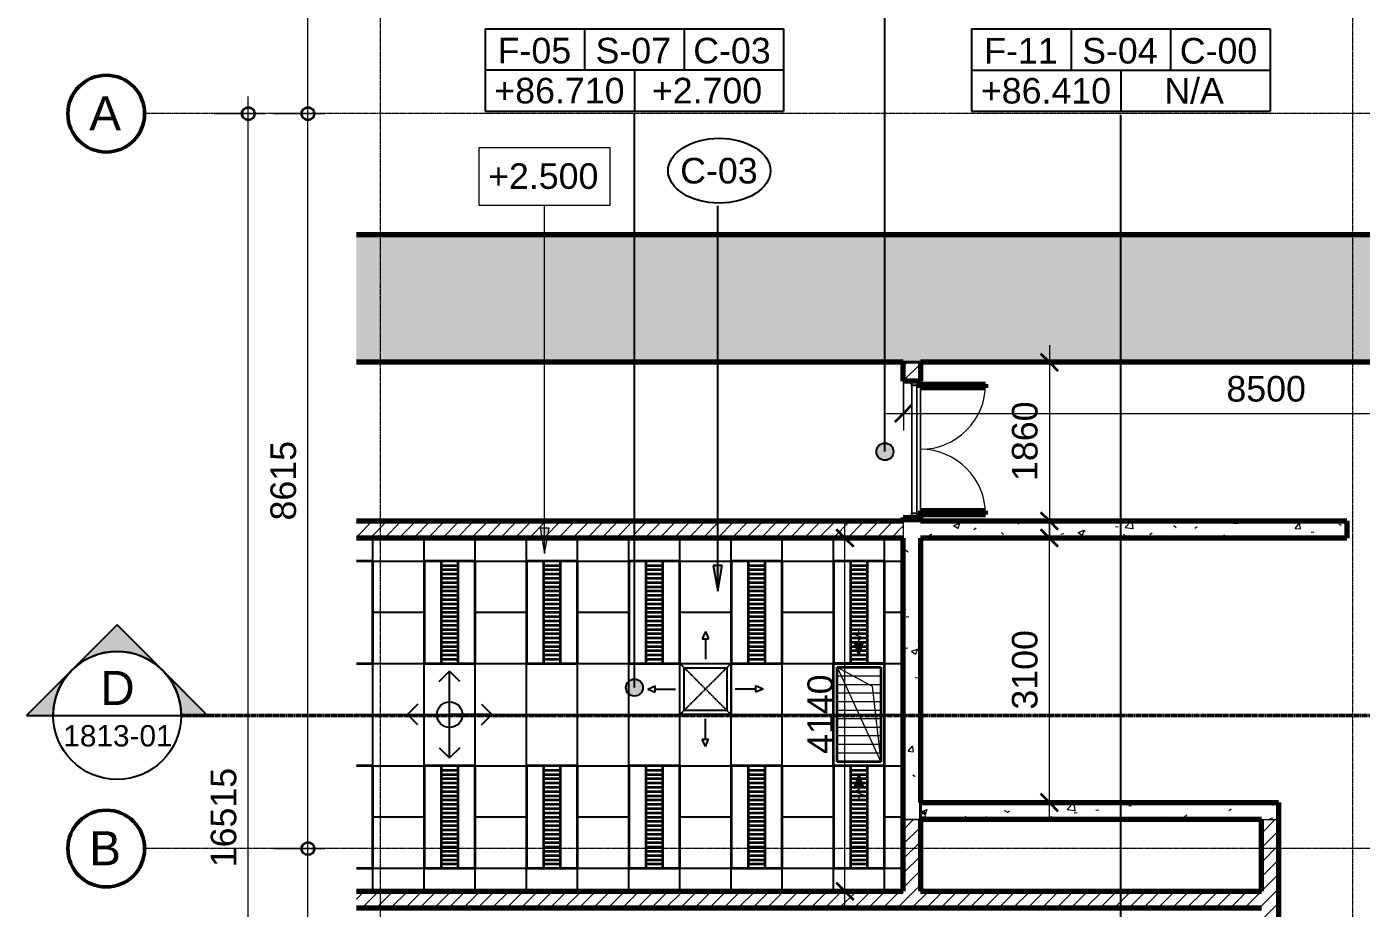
# Model space of a CAD drawing. Header units: millimetres. Extents: x -726048 to -647426, y -20687 to 18995.
# Drawn here: x -726032 to -710382, y 2879 to 13213 of the extents above; entities that cross this region are included whole.
import ezdxf

# ---------------------------------------------------------------- set-up
doc = ezdxf.new("R2010")
doc.units = ezdxf.units.MM
doc.linetypes.add('DPA_Grid _ Level 100', pattern=[10, 5.5, -1.6, 1.3, -1.6])
doc.linetypes.add('Hidden', pattern=[7.2, 4.7, -2.5])
for name, color, linetype, lineweight in [('A-ANNO-DIMS', 1, 'Continuous', 9), ('A-ANNO-DIMS-100', 1, 'Continuous', 9), ('A-ANNO-NOTE', 3, 'Continuous', 25), ('A-CLNG', 2, 'Continuous', 9), ('A-CLNG-PATT', 2, 'Continuous', 9), ('A-DETL-GENF', 2, 'Continuous', 35), ('A-DOOR', 3, 'Continuous', 70), ('A-DOOR-E', 2, 'Continuous', 25), ('A-DOOR-FRAM', 3, 'Continuous', 25), ('A-FLOR-E', 2, 'Continuous', 35), ('A-ROOM-IDEN', 3, 'Continuous', 25), ('A-ROOM-LINE', 3, 'Continuous', 25), ('A-WALL', 5, 'Continuous', 35), ('A-WALL-PATT', 1, 'Continuous', 35), ('E-LITE-EQPM', 2, 'Continuous', 35), ('G-ANNO-SECL', 3, 'Continuous', 9), ('G-ANNO-TEXT', 3, 'Continuous', 9), ('M-HVAC-CDFF', 2, 'Continuous', 35), ('S-GRID', 251, 'Continuous', 9), ('S-GRID-IDEN', 3, 'Continuous', 50), ('WALL-E', 2, 'Continuous', 35)]:
    doc.layers.add(name, color=color, linetype=linetype, lineweight=lineweight)
doc.styles.add('Arial', font='arial.ttf', dxfattribs={"height": 400})
doc.styles.add('Arial_1', font='arial.ttf', dxfattribs={"height": 250})
doc.styles.add('Arial_2', font='arial.ttf', dxfattribs={"height": 300})
doc.dimstyles.new('DPA-DIM-3_0_C-C', dxfattribs={"dimscale": 304.8, "dimtxt": 306.07782, "dimasz": 0.492126, "dimexe": 0.656168, "dimexo": 0.0625, "dimgap": 0.164042, "dimtad": 1, "dimdec": 0, "dimzin": 0, "dimdsep": 46, "dimtxsty": 'Arial_2', "dimblk1": 'DOTBLANK', "dimblk2": 'DOTBLANK', "dimsah": 1, "dimcen": 0.09, "dimdle": 0.656168, "dimadec": 8, "dimazin": 0, "dimtfac": 1, "dimtdec": 4, "dimtix": 1, "dimtmove": 0, "dimatfit": 3, "dimfxl": 1.312336, "dimfxlon": 1, "dimtvp": 1, "dimtolj": 1, "dimtzin": 0, "dimarcsym": 2})
doc.dimstyles.new('DPA-DIM-3_0_T-T', dxfattribs={"dimscale": 304.8, "dimtxt": 306.07782, "dimasz": 0.656168, "dimexe": 0.656168, "dimexo": 0.0625, "dimgap": 0.164042, "dimtad": 1, "dimdec": 0, "dimzin": 0, "dimdsep": 46, "dimtxsty": 'Arial_2', "dimblk1": 'OBLIQUE', "dimblk2": 'OBLIQUE', "dimsah": 1, "dimcen": 0.09, "dimdle": 0.656168, "dimadec": 8, "dimazin": 0, "dimtfac": 1, "dimtdec": 4, "dimtix": 1, "dimtmove": 0, "dimatfit": 3, "dimfxl": 1.312336, "dimfxlon": 1, "dimtvp": 1, "dimtolj": 1, "dimtzin": 0, "dimarcsym": 2})
pattern_1 = [(45, (0, 0), (-84.852814, 84.852814), [])]
pattern_2 = [(50, (0, 0), (728.7365, -63.7558), [76.2, -838.2]), (355, (0, 0), (-140.9716, 764.2276), [60.96, -670.56]), (100.451, (60.7, -5.3), (587.77, 700.46675), [64.76, -712.36]), (46.184, (0, 203.2), (1084.3162, -168.171), [114.3, -1257.3]), (96.636, (90.4, 189.2), (949.6099, 989.7098), [97.14, -1068.54]), (351.184, (0, 203.2), (949.6206, 989.7012), [91.44, -1005.84]), (21, (101.6, 152.4), (606.45787, -409.06057), [76.2, -838.2]), (326, (101.6, 152.4), (247.20834, 736.7529), [60.96, -670.56]), (71.451, (152.14, 118.3), (853.66825, 327.6855), [64.76, -712.36]), (37.5, (0, 0), (12.35469, 338.22012), [33.528, -628.904, 33.528, -647.192, -673.1]), (37.5, (0, 0), (12.35469, 338.22012), [-1343.152, 33.528, -639.572]), (7.5, (0, 0), (267.27887, 400.72213), [33.528, -354.584, 33.528, -613.664, -256.54]), (7.5, (0, 0), (267.27887, 400.72213), [-1035.304, 33.528, -223.012]), (327.5, (-226.57, 0), (542.36333, -22.91534), [33.528, -220.472, 33.528, -758.952, -1051.56]), (327.5, (-226.57, 0), (542.36333, -22.91534), [-1046.48, 33.528, -1018.032]), (317.5, (-328.17, 0), (592.51696, 101.7071), [33.528, -296.672, 33.528, -492.76, -746.76]), (317.5, (-328.17, 0), (592.51696, 101.7071), [-856.488, 33.528, -713.232])]

# ---------------------------------------------------------------- blocks, each defined once
blk = doc.blocks.new('DPA_DR-DB-SW - D22_1600x2550 mm-12779480-4253-01 ENLARGED CONCOURSE LEVEL - REFLECTED CEILING PLAN - SHEET 4')
at = {"layer": 'A-DOOR'}
for p, q in [((-765, 871.35), (-722, 871.35)), ((-765, 106.35), (-765, 871.35)), ((-722, 871.35), (-722, 106.35)), ((722, 871.35), (722, 106.35)), ((765, 871.35), (722, 871.35)), ((765, 106.35), (765, 871.35)), ((-722, 106.35), (-765, 106.35)), ((722, 106.35), (765, 106.35))]:
    blk.add_line(p, q, dxfattribs=at)
at = {"layer": 'A-DOOR-E', "lineweight": 9}
for centre, start, end in [((-765, 106.35), 360, 90), ((765, 106.35), 90, 180)]:
    blk.add_arc(centre, 765, start, end, dxfattribs=at)
at = {"layer": 'A-DOOR-FRAM'}
for p, q in [((-800, 106.35), (-765, 106.35)), ((-800, 6.35), (-800, 106.35)), ((-750, 6.35), (-800, 6.35)), ((-765, 106.35), (-765, 63.35)), ((-765, 63.35), (-750, 63.35)), ((-750, 63.35), (-750, 6.35)), ((750, 6.35), (750, 63.35)), ((750, 63.35), (765, 63.35)), ((800, 6.35), (750, 6.35)), ((765, 63.35), (765, 106.35)), ((765, 106.35), (800, 106.35)), ((800, 106.35), (800, 6.35))]:
    blk.add_line(p, q, dxfattribs=at)
at = {"layer": 'A-DOOR-FRAM', "lineweight": 9}
for p, q in [((-800, 106.35), (800, 106.35)), ((-800, 6.35), (-800, 106.35)), ((800, 6.35), (-800, 6.35)), ((765, 106.35), (-765, 106.35)), ((-765, 106.35), (-765, 63.35)), ((-765, 63.35), (765, 63.35)), ((750, 63.35), (-750, 63.35)), ((-750, 63.35), (-750, 6.35)), ((-750, 6.35), (750, 6.35)), ((750, 6.35), (750, 63.35)), ((765, 63.35), (765, 106.35)), ((800, 106.35), (800, 6.35))]:
    blk.add_line(p, q, dxfattribs=at)
blk = doc.blocks.new('ACM_ECS_RAGR_Return Air Grille - Rectangular - 600x1200-18491728-4253-01 ENLARGED CONCOURSE LEVEL - REFLECTED CEILING PLAN - SHEET 4')
at = {"layer": 'M-HVAC-CDFF'}
for points in [[(-845, -55), (-695, 0), (-845, 55)], [(845, -55), (845, 55), (695, 0)]]:
    blk.add_hatch(color=256, dxfattribs=at).paths.add_polyline_path(points)
at = {"layer": 'A-DETL-GENF', "lineweight": 9}
for p, q in [((-450, 255), (-450, -255)), ((-350, 255), (-350, -255)), ((-250, 255), (-250, -255)), ((-150, 255), (-150, -255)), ((-50, 255), (-50, -255)), ((50, 255), (50, -255)), ((150, 255), (150, -255)), ((250, 255), (250, -255)), ((350, 255), (350, -255)), ((450, 255), (450, -255)), ((-960, 0), (-995, 0)), ((-920, 0), (-900, 55)), ((-880, 0), (-900, 55)), ((-695, 0), (-845, 55)), ((-845, 55), (-845, -55)), ((-695, 0), (-845, 55)), ((-845, 55), (-845, -55)), ((845, 55), (695, 0)), ((695, 0), (845, 55)), ((695, 0), (845, -55)), ((695, 0), (845, -55)), ((845, -55), (845, 55)), ((845, -55), (845, 55)), ((845, 0), (880, 0)), ((880, 0), (900, -55)), ((920, 0), (900, -55)), ((920, 0), (940, 55)), ((960, 0), (940, 55)), ((960, 0), (995, 0)), ((-960, 0), (-940, -55)), ((-920, 0), (-940, -55)), ((-845, 0), (-880, 0)), ((-845, -55), (-695, 0)), ((-695, 0), (-845, -55))]:
    blk.add_line(p, q, dxfattribs=at)
at = {"layer": 'M-HVAC-CDFF'}
for p, q in [((600, 300), (-600, 300)), ((-600, 300), (-600, -300)), ((-555, -255), (-555, 255)), ((-555, 255), (555, 255)), ((555, 255), (555, -255)), ((600, 300), (600, -300)), ((600, -300), (-600, -300)), ((555, -255), (-555, -255))]:
    blk.add_line(p, q, dxfattribs=at)
at = {"layer": 'M-HVAC-CDFF', "lineweight": 9}
for p, q in [((-555, -255), (555, 255)), ((-333, 153), (555, 255)), ((-555, -255), (-333, 153))]:
    blk.add_line(p, q, dxfattribs=at)
blk = doc.blocks.new('ACM_Generic Rect_Ceiling Deflection - Transfer Air-18525567-4253-01 ENLARGED CONCOURSE LEVEL - REFLECTED CEILING PLAN - SHEET 4')
at = {"layer": 'M-HVAC-CDFF', "lineweight": 25}
for p, q in [((0, 675), (-37, 588)), ((0, 675), (37, 588)), ((-37, 588), (37, 588)), ((0, 588), (0, 350)), ((-300, -300), (-300, 300)), ((-300, 300), (300, 300)), ((-300, -300), (-300, 300)), ((-300, 300), (300, 300)), ((-250, -250), (-250, 250)), ((-250, 250), (250, 250)), ((250, 250), (250, -250)), ((300, 300), (300, -300)), ((300, 300), (300, -300)), ((-675, 0), (-588, 37)), ((-675, 0), (-588, -37)), ((-588, -37), (-588, 37)), ((-588, 0), (-350, 0)), ((588, 37), (588, -37)), ((675, 0), (588, 37)), ((588, 0), (350, 0)), ((675, 0), (588, -37)), ((300, -300), (-300, -300)), ((300, -300), (-300, -300)), ((250, -250), (-250, -250)), ((0, -588), (0, -350)), ((-37, -588), (37, -588)), ((0, -675), (-37, -588)), ((0, -675), (37, -588))]:
    blk.add_line(p, q, dxfattribs=at)
at = {"layer": 'M-HVAC-CDFF', "linetype": 'Hidden', "lineweight": 25}
for p, q in [((-300, 300), (300, -300)), ((-300, -300), (300, 300))]:
    blk.add_line(p, q, dxfattribs=at)
blk = doc.blocks.new('L6 - Ceiling Recessed Modular LED Tube - DPA_1195L x 595W x 85H - 36W_AR-V6-4253-01 ENLARGED CONCOURSE LEVEL - REFLECTED CEILING PLAN - SHEET 4')
at = {"layer": 'E-LITE-EQPM'}
for p, q in [((-600, -600), (-600, -407)), ((-600, -600), (-600, -407)), ((600, -407), (600, -600)), ((600, -407), (600, -600)), ((600, -600), (-600, -600)), ((600, -600), (-600, -600))]:
    blk.add_line(p, q, dxfattribs=at)
blk = doc.blocks.new('L6 - Ceiling Recessed Modular LED Tube - DPA_1195L x 595W x 85H - 36W_AR-18526855-4253-01 ENLARGED CONCOURSE LEVEL - REFLECTED CEILING PLAN - SHEET 4')
at = {"layer": 'E-LITE-EQPM'}
for p, q in [((-600, -600), (-600, 0)), ((-600, 0), (600, 0)), ((-600, -600), (-600, 0)), ((-600, 0), (600, 0)), ((600, 0), (600, -600)), ((600, 0), (600, -600)), ((-600, -200), (600, -200)), ((-550, -200), (-550, -400)), ((-500, -200), (-500, -400)), ((-450, -200), (-450, -400)), ((-400, -200), (-400, -400)), ((-350, -200), (-350, -400)), ((-300, -200), (-300, -400)), ((-250, -200), (-250, -400)), ((-200, -200), (-200, -400)), ((-150, -200), (-150, -400)), ((-100, -200), (-100, -400)), ((-100, -200), (-100, -400)), ((-50, -200), (-50, -400)), ((0, -200), (0, -400)), ((50, -200), (50, -400)), ((100, -200), (100, -400)), ((150, -200), (150, -400)), ((200, -200), (200, -400)), ((250, -200), (250, -400)), ((300, -200), (300, -400)), ((350, -200), (350, -400)), ((400, -200), (400, -400)), ((450, -200), (450, -400)), ((500, -200), (500, -400)), ((550, -200), (550, -400)), ((600, -400), (-600, -400)), ((600, -600), (-600, -600)), ((600, -600), (-600, -600))]:
    blk.add_line(p, q, dxfattribs=at)
blk = doc.blocks.new('Grid - 100 Scale-2291345-4253-01 ENLARGED CONCOURSE LEVEL - REFLECTED CEILING PLAN - SHEET 4')
at = {"layer": 'S-GRID-IDEN'}
blk.add_circle((0, 0), 4.5, dxfattribs=at)
blk = doc.blocks.new('Section - Section Head-531884-4253-01 ENLARGED CONCOURSE LEVEL - REFLECTED CEILING PLAN - SHEET 4')
at = {"layer": 'G-ANNO-SECL'}
h = blk.add_hatch(color=256, dxfattribs=at)
edge = h.paths.add_edge_path()
edge.add_line((-12.8, 5.3), (-7.5, 10.61))
edge.add_line((-7.5, 10.61), (-2.2, 5.3))
edge.add_arc((-7.5, 0), 7.5, 45, 135)
h = blk.add_hatch(color=256, dxfattribs=at)
edge = h.paths.add_edge_path()
edge.add_arc((-7.5, 0), 7.5, 0, 45)
edge.add_line((-2.2, 5.3), (3.11, 0))
edge.add_line((3.11, 0), (0, 0))
edge = h.paths.add_edge_path()
edge.add_line((-15, 0), (-18.11, 0))
edge.add_line((-18.11, 0), (-12.8, 5.3))
edge.add_arc((-7.5, 0), 7.5, 135, 180)
at = {"layer": 'G-ANNO-SECL', "lineweight": 25}
for p, q in [((-7.5, 10.61), (-18.11, 0)), ((-7.5, 10.61), (-12.8, 5.3)), ((3.11, 0), (-7.5, 10.61)), ((-2.2, 5.3), (-7.5, 10.61)), ((-12.8, 5.3), (-18.11, 0)), ((3.11, 0), (-2.2, 5.3)), ((-18.11, 0), (-15, 0)), ((-18.11, 0), (-15, 0)), ((0, 0), (3.11, 0)), ((0, 0), (3.11, 0))]:
    blk.add_line(p, q, dxfattribs=at)
blk.add_circle((-7.5, 0), 7.5, dxfattribs=at)
for start, end in [(45, 135), (135, 180), (0, 45)]:
    blk.add_arc((-7.5, 0), 7.5, start, end, dxfattribs=at)
blk = doc.blocks.new('DIMBLOCK7-4253-01 ENLARGED CONCOURSE LEVEL - REFLECTED CEILING PLAN - SHEET 4')
at = {"layer": 'A-ANNO-DIMS-100', "transparency": 16777216}
for p, q in [((-723434, -4521), (-723434, 12394)), ((-723834, 12194), (-723234, 12194)), ((-723434, 12194), (-723834, 12194)), ((-723834, -4321), (-723234, -4321)), ((-723434, -4321), (-723834, -4321))]:
    blk.add_line(p, q, dxfattribs=at)
at = {"layer": 'A-ANNO-DIMS-100', "lineweight": 35, "transparency": 16777216}
for centre in [(-723434, 12194), (-723434, -4321)]:
    blk.add_circle(centre, 75, dxfattribs=at)
at = {"layer": 'A-ANNO-DIMS-100', "color": 0, "transparency": 16777216, "insert": (-723874, 3360), "char_height": 300, "width": 1384.41, "attachment_point": 1, "rotation": 90, "line_spacing_factor": 0.941778, "style": 'Arial_2'}
blk.add_mtext('16515', dxfattribs=at)
blk = doc.blocks.new('_DotBlank')
at = {"color": 0, "linetype": 'ByBlock', "lineweight": -2}
blk.add_line((-0.5, 0), (-1, 0), dxfattribs=at)
blk.add_circle((0, 0), 0.5, dxfattribs=at)
blk = doc.blocks.new('DIMBLOCK10-4253-01 ENLARGED CONCOURSE LEVEL - REFLECTED CEILING PLAN - SHEET 4')
at = {"layer": 'A-ANNO-DIMS-100', "transparency": 16777216}
for p, q in [((-722734, -4321), (-722734, 3779)), ((-723134, 3579), (-722534, 3579)), ((-722734, 3579), (-723134, 3579)), ((-723134, -4321), (-722534, -4321)), ((-722734, -4321), (-723134, -4321))]:
    blk.add_line(p, q, dxfattribs=at)
at = {"layer": 'A-ANNO-DIMS-100', "lineweight": 35, "transparency": 16777216}
for centre in [(-722734, 3579), (-722734, -4321)]:
    blk.add_circle(centre, 75, dxfattribs=at)
at = {"layer": 'A-ANNO-DIMS-100', "color": 0, "transparency": 16777216, "insert": (-723174, -832), "char_height": 300, "width": 1107.53, "attachment_point": 1, "rotation": 90, "line_spacing_factor": 0.941778, "style": 'Arial_2'}
blk.add_mtext('7900', dxfattribs=at)
blk = doc.blocks.new('DIMBLOCK11-4253-01 ENLARGED CONCOURSE LEVEL - REFLECTED CEILING PLAN - SHEET 4')
at = {"layer": 'A-ANNO-DIMS-100', "transparency": 16777216}
for p, q in [((-722734, 3379), (-722734, 12394)), ((-723134, 12194), (-722534, 12194)), ((-722734, 12194), (-723134, 12194)), ((-723134, 3579), (-722534, 3579)), ((-722734, 3579), (-723134, 3579))]:
    blk.add_line(p, q, dxfattribs=at)
at = {"layer": 'A-ANNO-DIMS-100', "lineweight": 35, "transparency": 16777216}
for centre in [(-722734, 12194), (-722734, 3579)]:
    blk.add_circle(centre, 75, dxfattribs=at)
at = {"layer": 'A-ANNO-DIMS-100', "color": 0, "transparency": 16777216, "insert": (-723174, 7425), "char_height": 300, "width": 1107.53, "attachment_point": 1, "rotation": 90, "line_spacing_factor": 0.941778, "style": 'Arial_2'}
blk.add_mtext('8615', dxfattribs=at)
blk = doc.blocks.new('DPA_Room Tag Box _Longer_ - Standard-4486008-4253-01 ENLARGED CONCOURSE LEVEL - REFLECTED CEILING PLAN - SHEET 4')
at = {"layer": 'A-ROOM-LINE'}
for p, q in [((-17.5, -2.98), (-17.5, -12.65)), ((-17.5, -2.98), (17.5, -2.98)), ((-5.83, -2.98), (-5.83, -7.81)), ((5.83, -2.98), (5.83, -7.81)), ((17.5, -2.98), (17.5, -12.65)), ((-17.5, -7.81), (17.5, -7.81)), ((0, -7.81), (0, -12.65)), ((-17.5, -12.65), (17.5, -12.65))]:
    blk.add_line(p, q, dxfattribs=at)
blk = doc.blocks.new('DPA_Room Tag Box - Standard-4486259-4253-01 ENLARGED CONCOURSE LEVEL - REFLECTED CEILING PLAN - SHEET 4')
at = {"layer": 'A-ROOM-LINE'}
for p, q in [((-17.5, -2.94), (-17.5, -12.6)), ((-17.5, -2.94), (17.5, -2.94)), ((-5.83, -2.94), (-5.83, -7.77)), ((5.83, -2.94), (5.83, -7.77)), ((17.5, -2.94), (17.5, -12.6)), ((-17.5, -7.77), (17.5, -7.77)), ((0, -7.77), (0, -12.6)), ((-17.5, -12.6), (17.5, -12.6))]:
    blk.add_line(p, q, dxfattribs=at)
blk = doc.blocks.new('DIMBLOCK16-4253-01 ENLARGED CONCOURSE LEVEL - REFLECTED CEILING PLAN - SHEET 4')
at = {"layer": 'A-ANNO-DIMS-100', "transparency": 16777216}
for p, q in [((-714039, 3919), (-714039, 7419)), ((-714439, 7219), (-713839, 7219)), ((-714039, 7219), (-714439, 7219)), ((-714439, 4119), (-713839, 4119)), ((-714039, 4119), (-714439, 4119))]:
    blk.add_line(p, q, dxfattribs=at)
at = {"layer": 'A-ANNO-DIMS-100', "lineweight": 35, "transparency": 16777216}
for p, q in [((-714039, 7219), (-714139, 7319)), ((-714039, 7219), (-713939, 7119)), ((-714039, 4119), (-714139, 4219)), ((-714039, 4119), (-713939, 4019))]:
    blk.add_line(p, q, dxfattribs=at)
at = {"layer": 'A-ANNO-DIMS-100', "color": 0, "transparency": 16777216, "insert": (-714479, 5208), "char_height": 300, "width": 1107.53, "attachment_point": 1, "rotation": 90, "line_spacing_factor": 0.941778, "style": 'Arial_2'}
blk.add_mtext('3100', dxfattribs=at)
blk = doc.blocks.new('_Oblique')
at = {"color": 0, "linetype": 'ByBlock', "lineweight": -2}
blk.add_line((-0.5, -0.5), (0.5, 0.5), dxfattribs=at)
blk = doc.blocks.new('DIMBLOCK52-4253-01 ENLARGED CONCOURSE LEVEL - REFLECTED CEILING PLAN - SHEET 4')
at = {"layer": 'A-ANNO-DIMS-100', "transparency": 16777216}
for p, q in [((-715752, 9079), (-715752, 8479)), ((-715752, 8679), (-715752, 9079)), ((-707252, 9079), (-707252, 8479)), ((-707252, 8679), (-707252, 9079)), ((-715952, 8679), (-707052, 8679))]:
    blk.add_line(p, q, dxfattribs=at)
at = {"layer": 'A-ANNO-DIMS-100', "lineweight": 35, "transparency": 16777216}
for p, q in [((-715752, 8679), (-715652, 8779)), ((-707252, 8679), (-707152, 8779)), ((-715752, 8679), (-715852, 8579)), ((-707252, 8679), (-707352, 8579))]:
    blk.add_line(p, q, dxfattribs=at)
at = {"layer": 'A-ANNO-DIMS-100', "color": 0, "transparency": 16777216, "insert": (-711964, 9119), "char_height": 300, "width": 1107.53, "attachment_point": 1, "line_spacing_factor": 0.941778, "style": 'Arial_2'}
blk.add_mtext('8500', dxfattribs=at)
blk = doc.blocks.new('DIMBLOCK80-4253-01 ENLARGED CONCOURSE LEVEL - REFLECTED CEILING PLAN - SHEET 4')
at = {"layer": 'A-ANNO-DIMS-100', "transparency": 16777216}
for p, q in [((-714039, 9479), (-714039, 7219)), ((-713639, 9279), (-714239, 9279)), ((-714039, 9279), (-713639, 9279)), ((-713639, 7419), (-714239, 7419)), ((-714039, 7419), (-713639, 7419))]:
    blk.add_line(p, q, dxfattribs=at)
at = {"layer": 'A-ANNO-DIMS-100', "lineweight": 35, "transparency": 16777216}
for p, q in [((-714039, 9279), (-714139, 9379)), ((-714039, 9279), (-713939, 9179)), ((-714039, 7419), (-714139, 7519)), ((-714039, 7419), (-713939, 7319))]:
    blk.add_line(p, q, dxfattribs=at)
at = {"layer": 'A-ANNO-DIMS-100', "color": 0, "transparency": 16777216, "insert": (-714479, 7888), "char_height": 300, "width": 1107.53, "attachment_point": 1, "rotation": 90, "line_spacing_factor": 0.941778, "style": 'Arial_2'}
blk.add_mtext('1860', dxfattribs=at)
blk = doc.blocks.new('DIMBLOCK89-4253-01 ENLARGED CONCOURSE LEVEL - REFLECTED CEILING PLAN - SHEET 4')
at = {"layer": 'A-ANNO-DIMS-100', "transparency": 16777216}
for p, q in [((-722734, 11994), (-722734, 16452)), ((-723134, 16252), (-722534, 16252)), ((-722734, 16252), (-723134, 16252)), ((-723134, 12194), (-722534, 12194)), ((-722734, 12194), (-723134, 12194))]:
    blk.add_line(p, q, dxfattribs=at)
at = {"layer": 'A-ANNO-DIMS-100', "lineweight": 35, "transparency": 16777216}
for centre in [(-722734, 16252), (-722734, 12194)]:
    blk.add_circle(centre, 75, dxfattribs=at)
at = {"layer": 'A-ANNO-DIMS-100', "color": 0, "transparency": 16777216, "insert": (-723174, 13762), "char_height": 300, "width": 1107.53, "attachment_point": 1, "rotation": 90, "line_spacing_factor": 0.941778, "style": 'Arial_2'}
blk.add_mtext('4058', dxfattribs=at)
blk = doc.blocks.new('DPA_TAG Room-Ceiling - STANDARD-8527542-4253-01 ENLARGED CONCOURSE LEVEL - REFLECTED CEILING PLAN - SHEET 4')
at = {"layer": 'A-ROOM-IDEN'}
blk.add_ellipse((0, 0), major_axis=(-6, 0), ratio=0.633333, dxfattribs=at)
blk = doc.blocks.new('DIMBLOCK92-4253-01 ENLARGED CONCOURSE LEVEL - REFLECTED CEILING PLAN - SHEET 4')
at = {"layer": 'A-ANNO-DIMS-100', "transparency": 16777216}
for p, q in [((-716437, 2879), (-716437, 7419)), ((-716837, 7219), (-716237, 7219)), ((-716437, 7219), (-716837, 7219)), ((-716837, 3079), (-716237, 3079)), ((-716437, 3079), (-716837, 3079))]:
    blk.add_line(p, q, dxfattribs=at)
at = {"layer": 'A-ANNO-DIMS-100', "lineweight": 35, "transparency": 16777216}
for p, q in [((-716437, 7219), (-716537, 7319)), ((-716437, 7219), (-716337, 7119)), ((-716437, 3079), (-716537, 3179)), ((-716437, 3079), (-716337, 2979))]:
    blk.add_line(p, q, dxfattribs=at)
at = {"layer": 'A-ANNO-DIMS-100', "color": 0, "transparency": 16777216, "insert": (-716877, 4688), "char_height": 300, "width": 1107.53, "attachment_point": 1, "rotation": 90, "line_spacing_factor": 0.941778, "style": 'Arial_2'}
blk.add_mtext('4140', dxfattribs=at)
blk = doc.blocks.new('DPA_AN_Setting out - Center-8732820-4253-01 ENLARGED CONCOURSE LEVEL - REFLECTED CEILING PLAN - SHEET 4')
at = {"layer": 'A-ANNO-NOTE'}
for p, q in [((-1.21, 3.88), (0, 5.08)), ((1.21, 3.88), (0, 5.08)), ((0, 0), (0, 5.08)), ((-3.74, 1.21), (-4.95, 0)), ((-3.74, -1.21), (-4.95, 0)), ((-4.95, 0), (0, 0)), ((4.95, 0), (0, 0)), ((3.74, 1.21), (4.95, 0)), ((3.74, -1.21), (4.95, 0)), ((0, -5.08), (0, 0)), ((-1.21, -3.88), (0, -5.08)), ((1.21, -3.88), (0, -5.08))]:
    blk.add_line(p, q, dxfattribs=at)
blk.add_circle((0, 0), 1.5, dxfattribs=at)

msp = doc.modelspace()

# ---------------------------------------------------------------- hatches: boundary and pattern name
at = {"layer": 'A-CLNG-PATT', "lineweight": 25}
h = msp.add_hatch(dxfattribs=at)
h.set_pattern_fill('FP_3', color=256, style=0, pattern_type=2)
h.set_pattern_definition([(180, (-723172.4, 5149), (7e-14, 600), []), (90, (-723172.4, 5149), (600, -4e-14), [])])
h.paths.add_polyline_path([(-722165.5, 3079), (-715752.4, 3079), (-715752.4, 7219), (-722165.5, 7219), (-722165.5, 6949), (-721972.4, 6949), (-721972.4, 5749), (-722165.5, 5749), (-722165.5, 4549), (-721972.4, 4549), (-721972.4, 3349), (-722165.5, 3349), (-722165.5, 3267.9)])
h.paths.add_polyline_path([(-719979, 3349), (-720172.4, 3349), (-720172.4, 4549), (-719572.4, 4549), (-719572.4, 3349)])
h.paths.add_polyline_path([(-720772.4, 3349), (-721372.4, 3349), (-721372.4, 4549), (-720772.4, 4549), (-720772.4, 3753.2)])
h.paths.add_polyline_path([(-718372.4, 3349), (-718972.4, 3349), (-718972.4, 4549), (-718372.4, 4549), (-718372.4, 3753.2)])
h.paths.add_polyline_path([(-717772.4, 3349), (-717772.4, 4549), (-717172.4, 4549), (-717172.4, 3349)])
h.paths.add_polyline_path([(-716572.4, 3349), (-716572.4, 4549), (-715972.4, 4549), (-715972.4, 3349)])
h.paths.add_polyline_path([(-721372.4, 5749), (-721372.4, 6949), (-720772.4, 6949), (-720772.4, 5749)])
h.paths.add_polyline_path([(-719572.4, 5749), (-720172.4, 5749), (-720172.4, 6949), (-719572.4, 6949), (-719572.4, 6410.1)])
h.paths.add_polyline_path([(-716572.4, 5749), (-716572.4, 6949), (-715972.4, 6949), (-715972.4, 5749)])
h.paths.add_polyline_path([(-717772.4, 5749), (-717772.4, 6949), (-717172.4, 6949), (-717172.4, 5749)])
h.paths.add_polyline_path([(-718972.4, 5749), (-718972.4, 6949), (-718372.4, 6949), (-718372.4, 5749)])
at = {"layer": 'A-ROOM-IDEN'}
h = msp.add_hatch(color=256, dxfattribs=at)
edge = h.paths.add_edge_path()
edge.add_arc((-715967.5, 8231.7), 100, 0, 360)
msp.add_hatch(color=256, dxfattribs=at).paths.add_polyline_path([(-717929.4, 6596.9), (-717876.5, 6896.9), (-717982.3, 6896.9)])
h = msp.add_hatch(color=256, dxfattribs=at)
edge = h.paths.add_edge_path()
edge.add_arc((-718906.2, 5466.4), 100, 0, 360)
at = {"layer": 'A-WALL-PATT', "lineweight": 9}
h = msp.add_hatch(dxfattribs=at)
h.set_pattern_fill('FP_1', color=256, style=0, pattern_type=2)
h.set_pattern_definition(pattern_2)
h.paths.add_polyline_path([(-652322.4, 9279), (-652322.4, 10779), (-722165.5, 10779), (-722165.5, 9279), (-653822.4, 9279)])
h = msp.add_hatch(dxfattribs=at)
h.set_pattern_fill('FP_2', color=256, style=0, pattern_type=2)
h.set_pattern_definition(pattern_1)
h.paths.add_polyline_path([(-715752.4, 7419), (-715552.4, 7419), (-715552.4, 7459), (-715752.4, 7459)])
h.paths.add_polyline_path([(-715595.4, 9059), (-715552.4, 9059), (-715552.4, 9279), (-715752.4, 9279), (-715752.4, 9059), (-715605.8, 9059)])
h = msp.add_hatch(dxfattribs=at)
h.set_pattern_fill('FP_2', color=256, style=0, pattern_type=2)
h.set_pattern_definition(pattern_1)
h.paths.add_polyline_path([(-715752.4, 7219), (-715752.4, 7419), (-722165.5, 7419), (-722165.5, 7219), (-717792.4, 7219)])
h = msp.add_hatch(dxfattribs=at)
h.set_pattern_fill('FP_1', color=256, style=0, pattern_type=2)
h.set_pattern_definition(pattern_2)
h.paths.add_polyline_path([(-715752.4, 3919), (-715552.4, 3919), (-715552.4, 7419), (-715752.4, 7419), (-715752.4, 6410.1)])
h = msp.add_hatch(dxfattribs=at)
h.set_pattern_fill('FP_1', color=256, style=0, pattern_type=2)
h.set_pattern_definition(pattern_2)
h.paths.add_polyline_path([(-710552.4, 7219), (-710552.4, 7419), (-715552.4, 7419), (-715552.4, 7219), (-713419.2, 7219)])
h = msp.add_hatch(dxfattribs=at)
h.set_pattern_fill('FP_1', color=256, style=0, pattern_type=2)
h.set_pattern_definition(pattern_2)
h.paths.add_polyline_path([(-711352.4, 3919), (-711352.4, 4119), (-715552.4, 4119), (-715552.4, 3919), (-711552.4, 3919)])
h = msp.add_hatch(dxfattribs=at)
h.set_pattern_fill('FP_2', color=256, style=0, pattern_type=2)
h.set_pattern_definition(pattern_1)
h.paths.add_polyline_path([(-715552.4, 3079), (-715552.4, 3919), (-715752.4, 3919), (-715752.4, 3079)])
h = msp.add_hatch(dxfattribs=at)
h.set_pattern_fill('FP_2', color=256, style=0, pattern_type=2)
h.set_pattern_definition(pattern_1)
h.paths.add_polyline_path([(-711352.4, -4541), (-711352.4, 3919), (-711552.4, 3919), (-711552.4, -4541)])
h = msp.add_hatch(dxfattribs=at)
h.set_pattern_fill('FP_2', color=256, style=0, pattern_type=2)
h.set_pattern_definition(pattern_1)
h.paths.add_polyline_path([(-711552.4, 2879), (-711552.4, 3079), (-722165.5, 3079), (-722165.5, 2879), (-713419.2, 2879)])
at = {"layer": 'G-ANNO-TEXT'}
msp.add_hatch(color=7, dxfattribs=at).paths.add_polyline_path([(-719959.7, 7036.7), (-719906.8, 7336.7), (-720012.6, 7336.7)])

# ---------------------------------------------------------------- linework, layer by layer
at = {"layer": 'A-CLNG'}
for p, q in [((-715752.4, 7219), (-722165.5, 7219)), ((-722165.5, 7219), (-715752.4, 7219)), ((-715752.4, 3079), (-715752.4, 7219)), ((-715752.4, 7219), (-715752.4, 3079)), ((-722165.5, 6949), (-721972.4, 6949)), ((-721972.4, 6949), (-722165.5, 6949)), ((-721972.4, 6949), (-721972.4, 5749)), ((-721972.4, 5749), (-721972.4, 6949)), ((-721372.4, 5749), (-721372.4, 6949)), ((-721372.4, 6949), (-720772.4, 6949)), ((-721372.4, 6949), (-721372.4, 5749)), ((-720772.4, 6949), (-721372.4, 6949)), ((-720772.4, 6949), (-720772.4, 5749)), ((-720772.4, 5749), (-720772.4, 6949)), ((-720172.4, 5749), (-720172.4, 6949)), ((-720172.4, 6949), (-719572.4, 6949)), ((-720172.4, 6949), (-720172.4, 5749)), ((-719572.4, 6949), (-720172.4, 6949)), ((-719572.4, 6949), (-719572.4, 5749)), ((-719572.4, 5749), (-719572.4, 6949)), ((-718972.4, 5749), (-718972.4, 6949)), ((-718972.4, 6949), (-718372.4, 6949)), ((-718972.4, 6949), (-718972.4, 5749)), ((-718372.4, 6949), (-718972.4, 6949)), ((-718372.4, 6949), (-718372.4, 5749)), ((-718372.4, 5749), (-718372.4, 6949)), ((-717772.4, 5749), (-717772.4, 6949)), ((-717772.4, 6949), (-717172.4, 6949)), ((-717772.4, 6949), (-717772.4, 5749)), ((-717172.4, 6949), (-717772.4, 6949)), ((-717172.4, 6949), (-717172.4, 5749)), ((-717172.4, 5749), (-717172.4, 6949)), ((-716572.4, 5749), (-716572.4, 6949)), ((-716572.4, 6949), (-715972.4, 6949)), ((-716572.4, 6949), (-716572.4, 5749)), ((-715972.4, 6949), (-716572.4, 6949)), ((-715972.4, 6949), (-715972.4, 5749)), ((-715972.4, 5749), (-715972.4, 6949)), ((-721972.4, 5749), (-722165.5, 5749)), ((-722165.5, 5749), (-721972.4, 5749)), ((-720772.4, 5749), (-721372.4, 5749)), ((-721372.4, 5749), (-720772.4, 5749)), ((-719572.4, 5749), (-720172.4, 5749)), ((-720172.4, 5749), (-719572.4, 5749)), ((-718372.4, 5749), (-718972.4, 5749)), ((-718972.4, 5749), (-718372.4, 5749)), ((-717172.4, 5749), (-717772.4, 5749)), ((-717772.4, 5749), (-717172.4, 5749)), ((-715972.4, 5749), (-716572.4, 5749)), ((-716572.4, 5749), (-715972.4, 5749)), ((-722165.5, 4549), (-721972.4, 4549)), ((-721972.4, 4549), (-722165.5, 4549)), ((-721972.4, 4549), (-721972.4, 3349)), ((-721972.4, 3349), (-721972.4, 4549)), ((-721372.4, 3349), (-721372.4, 4549)), ((-721372.4, 4549), (-720772.4, 4549)), ((-721372.4, 4549), (-721372.4, 3349)), ((-720772.4, 4549), (-721372.4, 4549)), ((-720772.4, 4549), (-720772.4, 3349)), ((-720772.4, 3349), (-720772.4, 4549)), ((-720172.4, 3349), (-720172.4, 4549)), ((-720172.4, 4549), (-719572.4, 4549)), ((-720172.4, 4549), (-720172.4, 3349)), ((-719572.4, 4549), (-720172.4, 4549)), ((-719572.4, 4549), (-719572.4, 3349)), ((-719572.4, 3349), (-719572.4, 4549)), ((-718972.4, 3349), (-718972.4, 4549)), ((-718972.4, 4549), (-718372.4, 4549)), ((-718972.4, 4549), (-718972.4, 3349)), ((-718372.4, 4549), (-718972.4, 4549)), ((-718372.4, 4549), (-718372.4, 3349)), ((-718372.4, 3349), (-718372.4, 4549)), ((-717772.4, 3349), (-717772.4, 4549)), ((-717772.4, 4549), (-717172.4, 4549)), ((-717772.4, 4549), (-717772.4, 3349)), ((-717172.4, 4549), (-717772.4, 4549)), ((-717172.4, 4549), (-717172.4, 3349)), ((-717172.4, 3349), (-717172.4, 4549)), ((-716572.4, 3349), (-716572.4, 4549)), ((-716572.4, 4549), (-715972.4, 4549)), ((-716572.4, 4549), (-716572.4, 3349)), ((-715972.4, 4549), (-716572.4, 4549)), ((-715972.4, 4549), (-715972.4, 3349)), ((-715972.4, 3349), (-715972.4, 4549)), ((-721972.4, 3349), (-722165.5, 3349)), ((-722165.5, 3349), (-721972.4, 3349)), ((-720772.4, 3349), (-721372.4, 3349)), ((-721372.4, 3349), (-720772.4, 3349)), ((-719572.4, 3349), (-720172.4, 3349)), ((-720172.4, 3349), (-719572.4, 3349)), ((-718372.4, 3349), (-718972.4, 3349)), ((-718972.4, 3349), (-718372.4, 3349)), ((-717172.4, 3349), (-717772.4, 3349)), ((-717772.4, 3349), (-717172.4, 3349)), ((-715972.4, 3349), (-716572.4, 3349)), ((-716572.4, 3349), (-715972.4, 3349)), ((-722165.5, 3079), (-715752.4, 3079)), ((-715752.4, 3079), (-722165.5, 3079)), ((-719263, 2879), (-721672.6, 2879)), ((-721672.6, 2879), (-719263, 2879))]:
    msp.add_line(p, q, dxfattribs=at)
at = {"layer": 'A-FLOR-E'}
for p, q in [((-722165.5, 9279), (-652194.5, 9279)), ((-652194.5, 9279), (-722165.5, 9279)), ((-722165.5, 9279), (-707452.4, 9279)), ((-707452.4, 9279), (-722165.5, 9279)), ((-711552.4, 7419), (-722165.5, 7419)), ((-722165.5, 7419), (-711552.4, 7419)), ((-715552.4, 3079), (-715552.4, 7219)), ((-715552.4, 7219), (-711552.4, 7219)), ((-711552.4, 7219), (-715552.4, 7219)), ((-715552.4, 7219), (-715552.4, 3079)), ((-711552.4, 3079), (-715552.4, 3079)), ((-715552.4, 3079), (-711552.4, 3079)), ((-711352.4, -4541), (-711352.4, 3079)), ((-711352.4, 3079), (-711352.4, -4541))]:
    msp.add_line(p, q, dxfattribs=at)
at = {"layer": 'A-ROOM-IDEN'}
for p, q in [((-715967.5, 8231.7), (-715967.5, 15597.1)), ((-718906.2, 5466.4), (-718906.2, 12187.4)), ((-713201, 2013.4), (-713201, 12181.8)), ((-717929.4, 6596.9), (-717929.4, 11114.4)), ((-717876.5, 6896.9), (-717982.3, 6896.9)), ((-717982.3, 6896.9), (-717929.4, 6596.9)), ((-717929.4, 6596.9), (-717876.5, 6896.9))]:
    msp.add_line(p, q, dxfattribs=at)
for centre in [(-715967.5, 8231.7), (-718906.2, 5466.4)]:
    msp.add_circle(centre, 100, dxfattribs=at)
at = {"layer": 'A-WALL', "color": 7, "lineweight": 70}
for p, q in [((-722165.5, 10779), (-652322.4, 10779)), ((-715752.4, 9279), (-722165.5, 9279)), ((-715752.4, 9059), (-715752.4, 9279)), ((-715552.4, 9279), (-715552.4, 9059)), ((-707452.4, 9279), (-715552.4, 9279)), ((-715652.4, 9059), (-715752.4, 9059)), ((-715552.4, 9059), (-715652.4, 9059)), ((-722165.5, 7419), (-715752.4, 7419)), ((-715752.4, 7419), (-715752.4, 7459)), ((-715752.4, 7459), (-715652.4, 7459)), ((-715652.4, 7459), (-715552.4, 7459)), ((-715552.4, 7459), (-715552.4, 7419)), ((-715552.4, 7419), (-710552.4, 7419)), ((-710552.4, 7419), (-710552.4, 7219)), ((-715752.4, 7219), (-722165.5, 7219)), ((-715752.4, 3919), (-715752.4, 7219)), ((-710552.4, 7219), (-715552.4, 7219)), ((-715552.4, 7219), (-715552.4, 4119)), ((-715552.4, 4119), (-711352.4, 4119)), ((-711352.4, 4119), (-711352.4, 3919)), ((-715752.4, 3079), (-715752.4, 3919)), ((-711552.4, 3919), (-715552.4, 3919)), ((-715552.4, 3919), (-715552.4, 3079)), ((-711552.4, 3079), (-711552.4, 3919)), ((-711352.4, 3919), (-711352.4, -4541)), ((-722165.5, 3079), (-715752.4, 3079)), ((-715552.4, 3079), (-711552.4, 3079)), ((-711552.4, 2879), (-722165.5, 2879))]:
    msp.add_line(p, q, dxfattribs=at)
at = {"layer": 'A-WALL', "lineweight": 9}
for p, q in [((-715752.4, 9279), (-715652.4, 9279)), ((-715652.4, 9279), (-715552.4, 9279)), ((-715752.4, 7419), (-715752.4, 7219)), ((-715652.4, 7419), (-715752.4, 7419)), ((-715752.4, 7419), (-715652.4, 7419)), ((-715552.4, 7419), (-715652.4, 7419)), ((-715652.4, 7419), (-715552.4, 7419)), ((-715552.4, 3919), (-715752.4, 3919)), ((-715752.4, 3919), (-715552.4, 3919)), ((-711552.4, 3919), (-711352.4, 3919))]:
    msp.add_line(p, q, dxfattribs=at)
at = {"layer": 'G-ANNO-SECL', "lineweight": 25}
msp.add_line((-725721.2, 5139.9), (-724221.2, 5139.9), dxfattribs=at)
at = {"layer": 'G-ANNO-SECL', "linetype": 'DPA_Grid _ Level 100', "lineweight": 50}
msp.add_line((-724221.2, 5139.9), (-670136, 5139.9), dxfattribs=at)
at = {"layer": 'G-ANNO-TEXT', "color": 10}
for p, q in [((-719959.7, 7036.7), (-719959.7, 11116.4)), ((-719906.8, 7336.7), (-720012.6, 7336.7)), ((-720012.6, 7336.7), (-719959.7, 7036.7)), ((-719959.7, 7036.7), (-719906.8, 7336.7))]:
    msp.add_line(p, q, dxfattribs=at)
at = {"layer": 'G-ANNO-TEXT', "color": 10, "flags": 128}
msp.add_lwpolyline([(-720724.4, 11798.8), (-719195, 11798.8), (-719195, 11116.4), (-720724.4, 11116.4)], close=True, dxfattribs=at)
at = {"layer": 'S-GRID', "linetype": 'DPA_Grid _ Level 100'}
for p, q in [((-721882.4, -20129.6), (-721882.4, 18020.9)), ((-710482.4, -20129.6), (-710482.4, 18020.9)), ((-652322.4, 12194), (-724648.9, 12194)), ((-652322.4, 3579), (-724648.9, 3579))]:
    msp.add_line(p, q, dxfattribs=at)
at = {"layer": 'WALL-E'}
msp.add_line((-715552.4, 7419), (-715752.4, 7419), dxfattribs=at)

# ---------------------------------------------------------------- block references
at = {"layer": 'A-ANNO-NOTE', "xscale": 100, "yscale": 100, "zscale": 100}
msp.add_blockref('DPA_AN_Setting out - Center-8732820-4253-01 ENLARGED CONCOURSE LEVEL - REFLECTED CEILING PLAN - SHEET 4', (-721072.4, 5149), dxfattribs=at)
at = {"layer": 'A-DOOR-E', "rotation": 270}
msp.add_blockref('DPA_DR-DB-SW - D22_1600x2550 mm-12779480-4253-01 ENLARGED CONCOURSE LEVEL - REFLECTED CEILING PLAN - SHEET 4', (-715658.7, 8259), dxfattribs=at)
at = {"layer": 'A-ROOM-IDEN', "xscale": 99.99999999999993, "yscale": 99.99999999999993, "zscale": 99.99999999999993}
for name, p in [('DPA_Room Tag Box _Longer_ - Standard-4486008-4253-01 ENLARGED CONCOURSE LEVEL - REFLECTED CEILING PLAN - SHEET 4', (-718906.2, 13487.4)), ('DPA_Room Tag Box - Standard-4486259-4253-01 ENLARGED CONCOURSE LEVEL - REFLECTED CEILING PLAN - SHEET 4', (-713201, 13481.8)), ('DPA_TAG Room-Ceiling - STANDARD-8527542-4253-01 ENLARGED CONCOURSE LEVEL - REFLECTED CEILING PLAN - SHEET 4', (-717911.3, 11525.2))]:
    msp.add_blockref(name, p, dxfattribs=at)
at = {"layer": 'E-LITE-EQPM', "extrusion": (0, 0, -1), "rotation": 269.9999999999999}
for name, p in [('L6 - Ceiling Recessed Modular LED Tube - DPA_1195L x 595W x 85H - 36W_AR-V6-4253-01 ENLARGED CONCOURSE LEVEL - REFLECTED CEILING PLAN - SHEET 4', (722572.4, 6349)), ('L6 - Ceiling Recessed Modular LED Tube - DPA_1195L x 595W x 85H - 36W_AR-18526855-4253-01 ENLARGED CONCOURSE LEVEL - REFLECTED CEILING PLAN - SHEET 4', (721372.4, 6349)), ('L6 - Ceiling Recessed Modular LED Tube - DPA_1195L x 595W x 85H - 36W_AR-18526855-4253-01 ENLARGED CONCOURSE LEVEL - REFLECTED CEILING PLAN - SHEET 4', (720172.4, 6349)), ('L6 - Ceiling Recessed Modular LED Tube - DPA_1195L x 595W x 85H - 36W_AR-18526855-4253-01 ENLARGED CONCOURSE LEVEL - REFLECTED CEILING PLAN - SHEET 4', (718972.4, 6349)), ('L6 - Ceiling Recessed Modular LED Tube - DPA_1195L x 595W x 85H - 36W_AR-18526855-4253-01 ENLARGED CONCOURSE LEVEL - REFLECTED CEILING PLAN - SHEET 4', (717772.4, 6349)), ('L6 - Ceiling Recessed Modular LED Tube - DPA_1195L x 595W x 85H - 36W_AR-18526855-4253-01 ENLARGED CONCOURSE LEVEL - REFLECTED CEILING PLAN - SHEET 4', (716572.4, 6349)), ('L6 - Ceiling Recessed Modular LED Tube - DPA_1195L x 595W x 85H - 36W_AR-V6-4253-01 ENLARGED CONCOURSE LEVEL - REFLECTED CEILING PLAN - SHEET 4', (722572.4, 3949)), ('L6 - Ceiling Recessed Modular LED Tube - DPA_1195L x 595W x 85H - 36W_AR-18526855-4253-01 ENLARGED CONCOURSE LEVEL - REFLECTED CEILING PLAN - SHEET 4', (721372.4, 3949)), ('L6 - Ceiling Recessed Modular LED Tube - DPA_1195L x 595W x 85H - 36W_AR-18526855-4253-01 ENLARGED CONCOURSE LEVEL - REFLECTED CEILING PLAN - SHEET 4', (720172.4, 3949)), ('L6 - Ceiling Recessed Modular LED Tube - DPA_1195L x 595W x 85H - 36W_AR-18526855-4253-01 ENLARGED CONCOURSE LEVEL - REFLECTED CEILING PLAN - SHEET 4', (718972.4, 3949)), ('L6 - Ceiling Recessed Modular LED Tube - DPA_1195L x 595W x 85H - 36W_AR-18526855-4253-01 ENLARGED CONCOURSE LEVEL - REFLECTED CEILING PLAN - SHEET 4', (717772.4, 3949)), ('L6 - Ceiling Recessed Modular LED Tube - DPA_1195L x 595W x 85H - 36W_AR-18526855-4253-01 ENLARGED CONCOURSE LEVEL - REFLECTED CEILING PLAN - SHEET 4', (716572.4, 3949))]:
    msp.add_blockref(name, p, dxfattribs=at)
at = {"layer": 'G-ANNO-SECL', "lineweight": 25, "xscale": 99.99999999999993, "yscale": 99.99999999999993, "zscale": 99.99999999999993}
msp.add_blockref('Section - Section Head-531884-4253-01 ENLARGED CONCOURSE LEVEL - REFLECTED CEILING PLAN - SHEET 4', (-724221.2, 5139.9), dxfattribs=at)
at = {"layer": 'M-HVAC-CDFF'}
msp.add_blockref('ACM_Generic Rect_Ceiling Deflection - Transfer Air-18525567-4253-01 ENLARGED CONCOURSE LEVEL - REFLECTED CEILING PLAN - SHEET 4', (-718072.4, 5449), dxfattribs=at)
at = {"layer": 'M-HVAC-CDFF', "rotation": 269.9999999999993}
msp.add_blockref('ACM_ECS_RAGR_Return Air Grille - Rectangular - 600x1200-18491728-4253-01 ENLARGED CONCOURSE LEVEL - REFLECTED CEILING PLAN - SHEET 4', (-716272.4, 5149), dxfattribs=at)
at = {"layer": 'S-GRID-IDEN', "xscale": 99.99999999999993, "yscale": 99.99999999999993, "zscale": 99.99999999999993, "rotation": 89.9999999999998}
for p in [(-725098.9, 12194), (-725098.9, 3579)]:
    msp.add_blockref('Grid - 100 Scale-2291345-4253-01 ENLARGED CONCOURSE LEVEL - REFLECTED CEILING PLAN - SHEET 4', p, dxfattribs=at)

# ---------------------------------------------------------------- texts
at = {"layer": 'A-ROOM-IDEN', "lineweight": 9, "char_height": 300, "attachment_point": 1, "style": 'Arial_2'}
for s, insert, width in [('F-05', (-720508.9, 13082.6), 1058.227), ('S-07', (-719360.7, 13082.6), 1090.295), ('C-03', (-718215.6, 13082.6), 1114.346), ('F-11', (-714803.7, 13081.2), 1058.227), ('S-04', (-713655.5, 13081.2), 1090.295), ('C-00', (-712510.5, 13081.2), 1114.346), ('+86.710', (-720548, 12613.9), 1883.966), ('+2.700', (-718701.1, 12613.9), 1595.358), ('+86.410', (-714842.8, 12612.5), 1883.966), ('N/A', (-712692, 12612.5), 857.806), ('C-03', (-718369, 11675.2), 1114.346)]:
    msp.add_mtext(s, dxfattribs=dict(at, insert=insert, width=width))
at = {"layer": 'G-ANNO-SECL', "lineweight": 25, "attachment_point": 1}
for s, insert, char_height, width, style in [('D', (-725169.1, 5661.9), 400, 489.029, 'Arial'), ('1813-01', (-725602.6, 5026.1), 250, 1539.24, 'Arial_1')]:
    msp.add_mtext(s, dxfattribs=dict(at, insert=insert, char_height=char_height, width=width, style=style))
at = {"layer": 'G-ANNO-TEXT', "color": 7, "insert": (-720621.2, 11611.9), "char_height": 300, "width": 1595.358, "attachment_point": 1, "style": 'Arial_2'}
msp.add_mtext('+2.500', dxfattribs=at)
at = {"layer": 'S-GRID-IDEN', "lineweight": 9, "char_height": 400, "width": 456.962, "attachment_point": 1, "style": 'Arial'}
for s, insert in [('A', (-725298.6, 12397.9)), ('B', (-725298.6, 3782.9))]:
    msp.add_mtext(s, dxfattribs=dict(at, insert=insert))

# ---------------------------------------------------------------- dimensions: what is measured, and where the dimension line sits
at = {"layer": 'A-ANNO-DIMS'}
for base, p1, p2, dimstyle, override, picture, middle in [((-722734.2, 16252), (-723134.2, 12194), (-723134.2, 16252), 'DPA-DIM-3_0_C-C', {"dimpost": '<>', "dimfxl": 4057.997178}, 'DIMBLOCK89-4253-01 ENLARGED CONCOURSE LEVEL - REFLECTED CEILING PLAN - SHEET 4', (-722937.3, 14223)), ((-723434.2, 12194), (-723834.2, -4321), (-723834.2, 12194), 'DPA-DIM-3_0_C-C', {"dimpost": '<>', "dimfxl": 16515.002991}, 'DIMBLOCK7-4253-01 ENLARGED CONCOURSE LEVEL - REFLECTED CEILING PLAN - SHEET 4', (-723637.3, 3936.5)), ((-722734.2, 12194), (-723134.2, 3579), (-723134.2, 12194), 'DPA-DIM-3_0_C-C', {"dimpost": '<>', "dimfxl": 8614.999996}, 'DIMBLOCK11-4253-01 ENLARGED CONCOURSE LEVEL - REFLECTED CEILING PLAN - SHEET 4', (-722937.3, 7886.5)), ((-714039.2, 7419), (-713639.2, 9279), (-713639.2, 7419), 'DPA-DIM-3_0_T-T', {"dimpost": '<>', "dimfxl": 1860}, 'DIMBLOCK80-4253-01 ENLARGED CONCOURSE LEVEL - REFLECTED CEILING PLAN - SHEET 4', (-714242.4, 8349)), ((-716437.3, 7219), (-716837.3, 3079), (-716837.3, 7219), 'DPA-DIM-3_0_T-T', {"dimpost": '<>', "dimfxl": 4139.999996}, 'DIMBLOCK92-4253-01 ENLARGED CONCOURSE LEVEL - REFLECTED CEILING PLAN - SHEET 4', (-716640.5, 5149)), ((-714039.2, 7219), (-714439.2, 4119), (-714439.2, 7219), 'DPA-DIM-3_0_T-T', {"dimpost": '<>', "dimfxl": 3100.000327}, 'DIMBLOCK16-4253-01 ENLARGED CONCOURSE LEVEL - REFLECTED CEILING PLAN - SHEET 4', (-714242.5, 5669)), ((-722734.2, 3579), (-723134.2, -4321), (-723134.2, 3579), 'DPA-DIM-3_0_C-C', {"dimpost": '<>', "dimfxl": 7900.002995}, 'DIMBLOCK10-4253-01 ENLARGED CONCOURSE LEVEL - REFLECTED CEILING PLAN - SHEET 4', (-722937.3, -371))]:
    dim = msp.add_linear_dim(base=base, p1=p1, p2=p2, angle=90, dimstyle=dimstyle, override=override, dxfattribs=at)
    dim.commit()
    dim.dimension.update_dxf_attribs({"geometry": picture, "text_midpoint": middle})
dim = msp.add_linear_dim(base=(-707252.4, 8679.5), p1=(-715752.4, 9079.5), p2=(-707252.4, 9079.5), dimstyle='DPA-DIM-3_0_T-T', override={"dimpost": '<>', "dimfxl": 8500}, dxfattribs=at)
dim.commit()
dim.dimension.update_dxf_attribs({"geometry": 'DIMBLOCK52-4253-01 ENLARGED CONCOURSE LEVEL - REFLECTED CEILING PLAN - SHEET 4', "text_midpoint": (-711502.4, 8882.7)})

doc.saveas('drawing.dxf')
